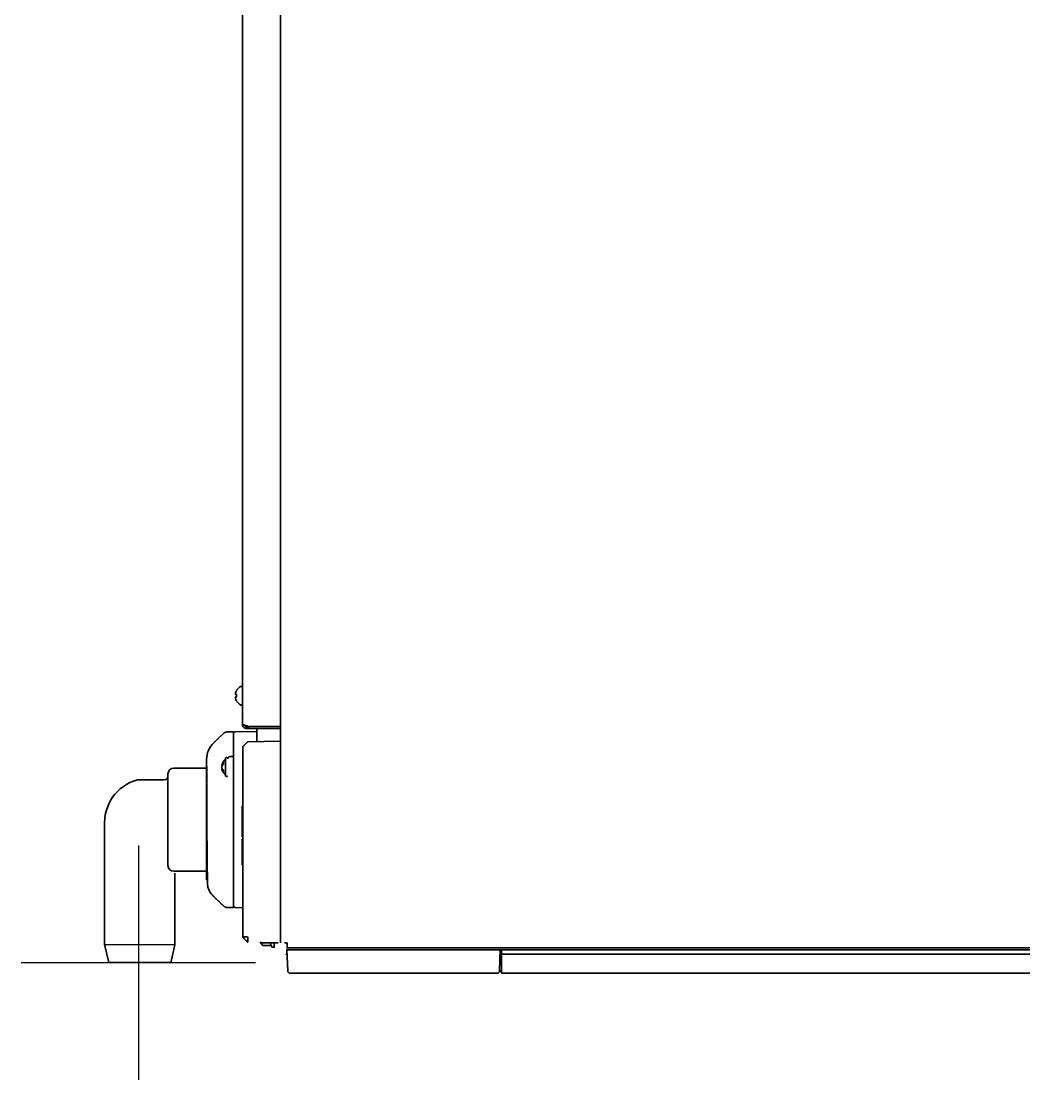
# Model space of a CAD drawing. Header units: inches. Extents: x 90 to 4162, y -443 to 3471.
# Drawn here: x 3237.1 to 3664.8, y 1196.5 to 1648.2 of the extents above; entities that cross this region are included whole.
import ezdxf

# ---------------------------------------------------------------- set-up
doc = ezdxf.new("R2010")
doc.units = ezdxf.units.IN
doc.layers.add('1', color=7, linetype='Continuous', true_color=0xffffff)

msp = doc.modelspace()

# ---------------------------------------------------------------- linework, layer by layer
at = {"color": 6}
for p, q in [((3287.11, 1296.46), (3287.11, 1196.46)), ((3237.11, 1246.46), (3337.11, 1246.46))]:
    msp.add_line(p, q, dxfattribs=at)
for p, q in [((3302.67, 1254.13), (3272.73, 1254.13)), ((3300.93, 1246.46), (3274.47, 1246.45))]:
    msp.add_line(p, q)
at = {"layer": '1', "color": 7, "linetype": 'Continuous', "lineweight": 35}
for p, q in [((3347.7, 2257.66), (3347.7, 1254.96)), ((3331.5, 1971.02), (3331.5, 1348.41)), ((3330.9, 1364.36), (3331.1, 1364.36)), ((3329.05, 1362.66), (3329.02, 1362.66)), ((3329.02, 1358.06), (3329.05, 1358.06)), ((3331.1, 1356.36), (3330.9, 1356.36)), ((3331.5, 1348.41), (3331.5, 1348.16)), ((3331.5, 1348.38), (3331.5, 1348.41)), ((3334.02, 1347.16), (3333.3, 1347.5)), ((3333.3, 1347.16), (3334.02, 1347.16)), ((3333.3, 1346.36), (3334.02, 1346.36)), ((3334.02, 1346.36), (3333.3, 1346.36)), ((3334.02, 1347.16), (3345.7, 1347.16)), ((3334.02, 1347.16), (3334.02, 1346.36)), ((3334.02, 1347.16), (3345.9, 1347.16)), ((3334.02, 1346.36), (3345.7, 1346.36)), ((3334.02, 1346.36), (3345.7, 1346.36)), ((3334.3, 1347.16), (3334.3, 1347.16)), ((3337.7, 1347.16), (3337.7, 1347.16)), ((3337.7, 1340.78), (3337.7, 1346.36)), ((3337.7, 1346.36), (3337.7, 1340.78)), ((3347.7, 1347.16), (3345.7, 1347.16)), ((3345.7, 1347.16), (3347.7, 1347.16)), ((3345.7, 1346.36), (3347.7, 1346.36)), ((3347.7, 1346.36), (3345.7, 1346.36)), ((3345.9, 1347.16), (3347.7, 1347.16)), ((3345.9, 1347.16), (3347.7, 1347.16)), ((3337.7, 1345.15), (3328.43, 1344.98)), ((3327.7, 1333.89), (3327.7, 1341.53)), ((3331.7, 1257.45), (3331.7, 1338.46)), ((3333.8, 1340.71), (3347.7, 1340.96)), ((3324.3, 1333.8), (3324.3, 1326.1)), ((3324.95, 1333.95), (3324.55, 1333.95)), ((3327.7, 1334.45), (3326.67, 1334.44)), ((3316.2, 1329.46), (3302.2, 1329.46)), ((3323.22, 1330.92), (3322.7, 1330.97)), ((3322.72, 1330.04), (3322.7, 1330.04)), ((3322.7, 1330.04), (3322.71, 1329.95)), ((3323.01, 1328.97), (3322.7, 1328.94)), ((3323.32, 1331.02), (3322.76, 1331.07)), ((3322.87, 1330.46), (3322.76, 1330.46)), ((3323.13, 1328.8), (3322.76, 1328.76)), ((3286.7, 1324.46), (3298.2, 1324.46)), ((3299.7, 1287.96), (3299.7, 1326.96)), ((3324.55, 1325.95), (3324.95, 1325.95)), ((3327.7, 1311.68), (3327.7, 1326.17)), ((3327.7, 1270.68), (3327.7, 1311.68)), ((3331.4, 1313.21), (3331.7, 1313.21)), ((3272.72, 1254.15), (3272.7, 1304.55)), ((3331.36, 1300.11), (3331.7, 1300.11)), ((3331.4, 1299.16), (3331.7, 1299.16)), ((3331.4, 1297.42), (3331.7, 1297.42)), ((3331.4, 1296.63), (3331.7, 1296.63)), ((3331.36, 1291.98), (3331.4, 1291.98)), ((3331.36, 1291.98), (3331.7, 1291.98)), ((3331.4, 1292.31), (3331.7, 1292.31)), ((3331.4, 1288.74), (3331.7, 1288.74)), ((3331.4, 1288.21), (3331.7, 1288.21)), ((3302.2, 1285.46), (3316.2, 1285.46)), ((3302.7, 1284.66), (3302.67, 1254.13)), ((3319.35, 1274.54), (3319.41, 1274.49)), ((3323.56, 1270.55), (3323.56, 1270.55)), ((3328.43, 1269.93), (3331.7, 1269.87)), ((3274.47, 1246.45), (3272.72, 1254.15)), ((3302.67, 1254.13), (3300.92, 1246.43)), ((3339.4, 1254.98), (3339.4, 1254.69)), ((3339.47, 1254.51), (3340.22, 1253.76)), ((3346.7, 1254.96), (3339.7, 1254.96)), ((3340.16, 1253.83), (3340.22, 1253.76)), ((3340.22, 1253.76), (3343.77, 1253.76)), ((3343.78, 1253.76), (3343.75, 1253.83)), ((3344.26, 1253.01), (3345, 1253.01)), ((3345.1, 1253.11), (3345.1, 1254.96)), ((3350.6, 1254.96), (3349.5, 1254.96)), ((3350.3, 1252.76), (3350.6, 1252.76)), ((3350.3, 1251.96), (3986.7, 1251.96)), ((3350.5, 1251.96), (3350.81, 1242.92)), ((3350.6, 1254.96), (3350.6, 1254.56)), ((3350.6, 1254.56), (3350.6, 1252.76)), ((3350.6, 1252.76), (3991.36, 1252.76)), ((3440.5, 1251.96), (3354.5, 1251.96)), ((3441.18, 1242.92), (3441.5, 1251.96)), ((3442, 1251.96), (3442, 1250.06)), ((3350.34, 1250.06), (3350.28, 1250.05)), ((3350.59, 1249.2), (3350.56, 1249.87)), ((3350.59, 1249.2), (3350.56, 1249.87)), ((3350.58, 1249.6), (3350.58, 1249.56)), ((3442, 1250.06), (3442, 1250.06)), ((3442, 1250.06), (3899.2, 1250.06)), ((3442, 1250.05), (3442, 1250.06)), ((3442, 1250.05), (3442, 1249.86)), ((3442, 1242.11), (3442, 1249.86)), ((3351.81, 1241.96), (3354.5, 1241.96)), ((3354.5, 1241.96), (3440.18, 1241.96)), ((3442, 1242.11), (3442, 1241.9)), ((3899.2, 1241.9), (3442, 1241.9))]:
    msp.add_line(p, q, dxfattribs=at)
for centre, radius, start, end in [((3333.12, 1360.16), 4.8, 120.3012, 148.6273), ((3330.9, 1363.96), 0.4, 90, 120.3012), ((3331.1, 1363.96), 0.4, 0, 90), ((3333.12, 1360.56), 4.8, 211.3727, 239.6988), ((3330.9, 1356.76), 0.4, 239.6988, 270), ((3331.1, 1356.76), 0.4, 270, 0), ((3328.45, 1344.24), 0.75, 91, 180), ((3326.3, 1329.95), 3.74, 122.3241, 163.6076), ((3324.55, 1333.67), 0.283, 90, 151.9275), ((3324.95, 1333.67), 0.283, 28.0725, 90), ((3302.2, 1326.96), 2.5, 90, 180), ((3326.3, 1329.95), 3.74, 196.3924, 237.6759), ((3291.85, 1305.95), 19.21, 105.5745, 184.2006), ((3298.2, 1325.96), 1.5, 270, 0), ((3324.55, 1326.24), 0.283, 208.0725, 270), ((3324.95, 1326.24), 0.283, 270, 331.9275), ((3302.2, 1287.96), 2.5, 180, 270), ((3328.45, 1270.68), 0.75, 180, 269), ((3339.7, 1256.96), 2, 247.4395, 270), ((3339.65, 1254.69), 0.25, 180, 225), ((3358.25, 1259.46), 15.56, 201.4732, 203.8921), ((3344.26, 1253.26), 0.25, 203.8921, 270), ((3345, 1253.11), 0.1, 270, 0), ((3350.3, 1249.85), 0.2, 94, 177.2492), ((3350.36, 1249.86), 0.2, 3.1709, 94), ((3352.77, 1249.76), 2.2, 179.0738, 184), ((3351.81, 1242.96), 1, 182, 270), ((3440.18, 1242.96), 1, 270, 358), ((3442.01, 1242.16), 1, 90, 156.4218)]:
    msp.add_arc(centre, radius, start, end, dxfattribs=at)
for centre, major_axis, ratio, start_param, end_param in [((3326.2, 1333.08), (-10, 0), 0.999962, 5.475743, 6.283355), ((3326.35, 1330.54), (3.67, -0.36), 0.257668, 2.955348, 3.072213), ((3326.35, 1329.8), (-3.46, -1.27), 0.961631, 5.733637, 5.850503), ((3326.35, 1329.7), (-3.6, -0.81), 0.902278, 5.872372, 5.989237), ((3326.35, 1330.11), (3.46, -1.27), 0.961631, 3.574275, 3.691141), ((3326.35, 1329.4), (-3.67, -0.38), 0.420739, 0.050717, 0.167582), ((3326.32, 1330.18), (3.71, -0.35), 0.627676, 2.529365, 2.902086), ((3326.32, 1329.73), (-3.71, -0.36), 0.654345, 5.549803, 5.922525), ((3326.32, 1329.77), (-3.7, -0.43), 0.775115, 5.720567, 5.896264), ((3326.32, 1330.14), (3.7, -0.43), 0.775115, 3.528514, 3.901235), ((3326.32, 1329.76), (-3.71, -0.41), 0.752737, 0.215025, 0.587746), ((3358.25, 1255.13), (14.73, 0), 0.5, 3.164655, 3.318867)]:
    msp.add_ellipse(centre, major_axis=major_axis, ratio=ratio, start_param=start_param, end_param=end_param, dxfattribs=at)
for points, degree in [([(3328.5, 1360.86), (3328.5, 1360.88), (3328.49, 1360.93), (3328.49, 1361.01), (3328.48, 1361.08), (3328.48, 1361.15), (3328.49, 1361.22), (3328.49, 1361.29), (3328.5, 1361.33), (3328.5, 1361.36)], 3), ([(3328.5, 1359.36), (3328.5, 1359.38), (3328.49, 1359.43), (3328.49, 1359.5), (3328.48, 1359.57), (3328.48, 1359.64), (3328.49, 1359.71), (3328.49, 1359.79), (3328.5, 1359.83), (3328.5, 1359.86)], 3), ([(3328.5, 1361.36), (3328.51, 1361.41), (3328.54, 1361.52), (3328.6, 1361.68), (3328.65, 1361.84), (3328.71, 1361.99), (3328.78, 1362.15), (3328.85, 1362.3), (3328.94, 1362.47), (3329.01, 1362.59), (3329.05, 1362.66)], 3), ([(3328.5, 1359.86), (3328.51, 1359.86), (3328.54, 1359.86), (3328.6, 1359.86), (3328.65, 1359.86), (3328.71, 1359.86), (3328.78, 1359.86), (3328.85, 1359.86), (3328.94, 1359.86), (3329.01, 1359.86), (3329.05, 1359.86)], 3), ([(3329.05, 1359.86), (3329.03, 1360.02), (3329.01, 1360.36), (3329.03, 1360.69), (3329.05, 1360.86)], 3), ([(3331.5, 1348.01), (3331.5, 1348.05), (3331.5, 1348.11), (3331.5, 1348.16)], 3), ([(3333.3, 1347.16), (3333.3, 1346.36)], 1), ([(3323.7, 1344.49), (3321.51, 1342.39), (3319.35, 1340.37)], 2), ([(3327.7, 1344.97), (3324.92, 1344.92)], 1), ([(3319.33, 1340.35), (3319.36, 1340.38), (3319.39, 1340.41), (3319.42, 1340.43)], 3), ([(3331.77, 1338.75), (3333.62, 1340.64)], 1), ([(3316.28, 1330.18), (3316.28, 1328.12)], 1), ([(3331.4, 1297.42), (3331.4, 1298), (3331.4, 1298.58), (3331.4, 1299.16)], 3), ([(3331.4, 1296.63), (3331.4, 1296.9), (3331.4, 1297.24), (3331.4, 1297.42)], 3), ([(3331.4, 1292.31), (3331.4, 1293.75), (3331.4, 1295.19), (3331.4, 1296.63)], 3), ([(3331.4, 1292.02), (3331.4, 1291.91), (3331.4, 1292.03), (3331.4, 1292.31)], 3), ([(3331.4, 1288.74), (3331.4, 1289.84), (3331.4, 1290.95), (3331.4, 1292.05)], 3), ([(3331.4, 1288.21), (3331.4, 1288.2), (3331.4, 1288.43), (3331.4, 1288.74)], 3), ([(3316.55, 1281.13), (3316.44, 1280.91), (3316.37, 1280.9)], 2), ([(3319.39, 1274.5), (3321.53, 1272.5), (3323.7, 1270.42)], 2), ([(3324.92, 1269.99), (3327.7, 1269.94)], 1), ([(3331.77, 1257.45), (3333.62, 1257.45)], 1), ([(3333.62, 1255.27), (3331.77, 1257.16)], 1)]:
    msp.add_open_spline(points, degree=degree, dxfattribs=at)
for points, knots in [([(3329.05, 1360.86), (3328.93, 1360.86), (3328.82, 1360.86), (3328.68, 1360.86), (3328.64, 1360.86), (3328.56, 1360.86), (3328.53, 1360.86), (3328.5, 1360.86)], [0, 0, 0, 0, 0.5, 0.5, 0.75, 0.75, 1, 1, 1, 1]), ([(3329.05, 1358.06), (3328.93, 1358.26), (3328.82, 1358.47), (3328.68, 1358.79), (3328.64, 1358.9), (3328.56, 1359.13), (3328.53, 1359.24), (3328.5, 1359.36)], [0, 0, 0, 0, 0.5, 0.5, 0.75, 0.75, 1, 1, 1, 1]), ([(3333.3, 1347.5), (3333.18, 1347.53), (3333.07, 1347.57), (3332.85, 1347.65), (3332.75, 1347.68), (3332.54, 1347.76), (3332.44, 1347.79), (3332.25, 1347.87), (3332.16, 1347.9), (3332, 1347.98), (3331.92, 1348.01), (3331.79, 1348.09), (3331.73, 1348.12), (3331.63, 1348.2), (3331.59, 1348.24), (3331.53, 1348.31), (3331.51, 1348.35), (3331.5, 1348.38)], [0, 0, 0, 0, 0.125, 0.125, 0.25, 0.25, 0.375, 0.375, 0.5, 0.5, 0.625, 0.625, 0.75, 0.75, 0.875, 0.875, 1, 1, 1, 1]), ([(3333.3, 1346.36), (3333.07, 1346.36), (3332.85, 1346.4), (3332.43, 1346.56), (3332.24, 1346.68), (3331.91, 1346.98), (3331.78, 1347.17), (3331.58, 1347.57), (3331.52, 1347.79), (3331.5, 1348.01)], [0, 0, 0, 0, 0.25, 0.25, 0.5, 0.5, 0.75, 0.75, 1, 1, 1, 1]), ([(3333.3, 1347.16), (3333.23, 1347.16), (3333.17, 1347.16), (3333.05, 1347.19), (3332.99, 1347.2), (3332.88, 1347.25), (3332.82, 1347.28), (3332.71, 1347.34), (3332.66, 1347.38), (3332.57, 1347.46), (3332.53, 1347.51), (3332.46, 1347.61), (3332.43, 1347.66), (3332.38, 1347.75), (3332.37, 1347.79), (3332.35, 1347.82)], [0, 0, 0, 0, 0.151283, 0.151283, 0.302566, 0.302566, 0.453849, 0.453849, 0.605132, 0.605132, 0.756415, 0.756415, 0.907698, 0.907698, 1, 1, 1, 1]), ([(3324.91, 1344.9), (3324.66, 1344.9), (3324.22, 1344.82), (3323.75, 1344.54), (3323.57, 1344.36), (3323.53, 1344.31)], [0, 0, 0, 0, 0.449697, 0.844002, 1, 1, 1, 1]), ([(3327.7, 1334.45), (3327.7, 1337.86), (3327.7, 1343.15), (3327.7, 1344.97), (3327.7, 1344.97)], [0, 0, 0, 0, 0.511643, 1, 1, 1, 1]), ([(3331.7, 1338.58), (3331.7, 1338.61), (3331.7, 1338.64), (3331.73, 1338.7), (3331.75, 1338.73), (3331.77, 1338.75)], [0, 0, 0, 0, 0.5, 0.5, 1, 1, 1, 1]), ([(3331.7, 1338.46), (3331.7, 1338.47), (3331.7, 1338.48), (3331.7, 1338.48), (3331.7, 1338.49), (3331.7, 1338.49), (3331.7, 1338.5), (3331.7, 1338.51), (3331.7, 1338.51), (3331.7, 1338.52), (3331.7, 1338.53), (3331.7, 1338.53), (3331.7, 1338.54), (3331.7, 1338.54), (3331.7, 1338.54), (3331.7, 1338.55), (3331.7, 1338.55), (3331.7, 1338.56), (3331.7, 1338.56), (3331.7, 1338.56), (3331.7, 1338.56), (3331.7, 1338.57), (3331.7, 1338.57), (3331.7, 1338.57)], [0, 0, 0, 0, 0.125, 0.125, 0.1875, 0.1875, 0.25, 0.25, 0.375, 0.375, 0.5, 0.5, 0.5625, 0.5625, 0.625, 0.625, 0.75, 0.75, 0.8125, 0.8125, 0.875, 0.875, 1, 1, 1, 1]), ([(3331.7, 1338.46), (3331.7, 1338.47), (3331.7, 1338.47), (3331.73, 1338.47), (3331.75, 1338.47), (3331.77, 1338.46)], [0, 0, 0, 0, 0.5, 0.5, 1, 1, 1, 1]), ([(3333.62, 1340.64), (3333.65, 1340.66), (3333.67, 1340.68), (3333.73, 1340.71), (3333.77, 1340.71), (3333.8, 1340.71)], [0, 0, 0, 0, 0.5, 0.5, 1, 1, 1, 1]), ([(3316.2, 1329.13), (3316.2, 1329.53), (3316.2, 1329.9), (3316.2, 1330.58), (3316.2, 1330.89), (3316.2, 1331.46), (3316.2, 1331.72), (3316.2, 1331.97), (3316.2, 1332), (3316.2, 1332.05), (3316.2, 1332.08), (3316.2, 1332.16), (3316.2, 1332.21), (3316.2, 1332.35), (3316.2, 1332.44), (3316.2, 1332.67), (3316.2, 1332.8), (3316.2, 1332.98), (3316.2, 1333.04), (3316.2, 1333.08), (3316.2, 1333.08), (3316.2, 1333.08)], [0, 0, 0, 0, 0.158165, 0.158165, 0.316331, 0.316331, 0.474496, 0.474496, 0.494267, 0.494267, 0.514037, 0.514037, 0.553578, 0.553578, 0.632661, 0.632661, 0.790826, 0.790826, 0.948992, 0.948992, 1, 1, 1, 1]), ([(3326.67, 1334.44), (3326.57, 1334.44), (3326.48, 1334.43), (3326.33, 1334.41), (3326.29, 1334.41), (3326.22, 1334.39), (3326.19, 1334.39), (3326.15, 1334.38), (3326.13, 1334.37), (3326.01, 1334.34), (3325.93, 1334.31), (3325.83, 1334.27), (3325.81, 1334.26), (3325.77, 1334.24), (3325.75, 1334.23), (3325.7, 1334.2), (3325.66, 1334.18), (3325.56, 1334.11), (3325.5, 1334.06), (3325.43, 1334), (3325.42, 1333.98), (3325.39, 1333.96), (3325.38, 1333.94), (3325.35, 1333.9), (3325.31, 1333.84), (3325.27, 1333.78), (3325.25, 1333.74), (3325.24, 1333.72), (3325.23, 1333.69), (3325.23, 1333.68), (3325.23, 1333.67), (3325.21, 1333.6), (3325.2, 1333.54), (3325.2, 1333.48)], [0, 0, 0, 0, 0.125, 0.125, 0.1875, 0.1875, 0.21875, 0.21875, 0.25, 0.25, 0.375, 0.375, 0.40625, 0.40625, 0.4375, 0.4375, 0.5, 0.5, 0.625, 0.625, 0.65625, 0.65625, 0.6875, 0.6875, 0.75, 0.8125, 0.8125, 0.84375, 0.859375, 0.859375, 0.875, 0.875, 1, 1, 1, 1]), ([(3327.7, 1269.94), (3327.7, 1269.94), (3327.7, 1269.99), (3327.7, 1272.17), (3327.7, 1280.73), (3327.7, 1293.37), (3327.7, 1308.15), (3327.7, 1322.82), (3327.7, 1331.04), (3327.7, 1334.45)], [0, 0, 0, 0, 0.007528, 0.17294, 0.338352, 0.503764, 0.669176, 0.834588, 1, 1, 1, 1]), ([(3316.2, 1281.84), (3316.2, 1281.85), (3316.2, 1281.9), (3316.2, 1282.18), (3316.2, 1282.97), (3316.2, 1284.16), (3316.2, 1285.81), (3316.2, 1287.94), (3316.2, 1290.46), (3316.2, 1293.23), (3316.2, 1296.08), (3316.2, 1298.94), (3316.2, 1301.83), (3316.2, 1304.82), (3316.2, 1308.02), (3316.2, 1311.41), (3316.2, 1314.83), (3316.2, 1318.18), (3316.2, 1321.39), (3316.2, 1324.35), (3316.2, 1326.99), (3316.2, 1328.46), (3316.2, 1329.13)], [0, 0, 0, 0, 0.009075, 0.061229, 0.113383, 0.165537, 0.217691, 0.269845, 0.321999, 0.374153, 0.426307, 0.478461, 0.530615, 0.582769, 0.634922, 0.687076, 0.73923, 0.791384, 0.843538, 0.895692, 0.947846, 1, 1, 1, 1]), ([(3323.4, 1331.81), (3323.4, 1331.76), (3323.41, 1331.71), (3323.41, 1331.62), (3323.41, 1331.6), (3323.41, 1331.54), (3323.41, 1331.51), (3323.41, 1331.42), (3323.41, 1331.36), (3323.41, 1331.26), (3323.41, 1331.23), (3323.4, 1331.16), (3323.4, 1331.13), (3323.4, 1331.09)], [0, 0, 0, 0, 0.25, 0.25, 0.375, 0.375, 0.5, 0.5, 0.75, 0.75, 0.875, 0.875, 1, 1, 1, 1]), ([(3323.4, 1328.47), (3323.4, 1328.44), (3323.4, 1328.41), (3323.41, 1328.35), (3323.41, 1328.32), (3323.41, 1328.27), (3323.41, 1328.24), (3323.41, 1328.19), (3323.41, 1328.16), (3323.41, 1328.09), (3323.41, 1328.04), (3323.41, 1327.97), (3323.41, 1327.95), (3323.4, 1327.91), (3323.4, 1327.89), (3323.4, 1327.87)], [0, 0, 0, 0, 0.125, 0.125, 0.25, 0.25, 0.375, 0.375, 0.5, 0.5, 0.75, 0.75, 0.875, 0.875, 1, 1, 1, 1]), ([(3316.28, 1323.1), (3316.27, 1323.49), (3316.26, 1323.88), (3316.25, 1324.67), (3316.25, 1325.07), (3316.25, 1325.87), (3316.25, 1326.27), (3316.26, 1327.08), (3316.27, 1327.49), (3316.28, 1327.89)], [0, 0, 0, 0, 0.25, 0.25, 0.5, 0.5, 0.75, 0.75, 1, 1, 1, 1]), ([(3316.29, 1322.77), (3316.29, 1322.41), (3316.29, 1320.85), (3316.3, 1317.73), (3316.31, 1313.48), (3316.33, 1309.01), (3316.35, 1304.48), (3316.37, 1300.03), (3316.4, 1295.76), (3316.44, 1291.74), (3316.48, 1288.03), (3316.53, 1284.71), (3316.59, 1281.88), (3316.66, 1279.71), (3316.74, 1278.6), (3316.79, 1278.43), (3316.81, 1278.44)], [0, 0, 0, 0, 0.021638, 0.089872, 0.159391, 0.229996, 0.30164, 0.374687, 0.449704, 0.526948, 0.606357, 0.6878, 0.771201, 0.856664, 0.944719, 1, 1, 1, 1]), ([(3331.4, 1300.11), (3331.4, 1300.11), (3331.4, 1300.11), (3331.4, 1300.11), (3331.4, 1302.22), (3331.4, 1305.48), (3331.4, 1307.65), (3331.4, 1310.23), (3331.4, 1313.21)], [0, 0, 0, 0, 0.000013, 0.000013, 0.500007, 0.500007, 0.500007, 1, 1, 1, 1]), ([(3316.55, 1279.19), (3316.75, 1278.49), (3317.27, 1277.17), (3318.27, 1275.61), (3319.07, 1274.85), (3319.37, 1274.6)], [0, 0, 0, 0, 0.391217, 0.78582, 1, 1, 1, 1]), ([(3323.54, 1270.61), (3323.61, 1270.52), (3323.84, 1270.3), (3324.35, 1270.04), (3324.75, 1270.02), (3324.92, 1270.03)], [0, 0, 0, 0, 0.241854, 0.697611, 1, 1, 1, 1]), ([(3331.7, 1257.34), (3331.7, 1257.34), (3331.7, 1257.34), (3331.7, 1257.35), (3331.7, 1257.35), (3331.7, 1257.35), (3331.7, 1257.35), (3331.7, 1257.36), (3331.7, 1257.36), (3331.7, 1257.37), (3331.7, 1257.38), (3331.7, 1257.38), (3331.7, 1257.39), (3331.7, 1257.39), (3331.7, 1257.39), (3331.7, 1257.4), (3331.7, 1257.41), (3331.7, 1257.42), (3331.7, 1257.42), (3331.7, 1257.43), (3331.7, 1257.43), (3331.7, 1257.44), (3331.7, 1257.44), (3331.7, 1257.45)], [0, 0, 0, 0, 0.125, 0.125, 0.1875, 0.1875, 0.25, 0.25, 0.375, 0.375, 0.5, 0.5, 0.5625, 0.5625, 0.625, 0.625, 0.75, 0.75, 0.8125, 0.8125, 0.875, 0.875, 1, 1, 1, 1]), ([(3331.77, 1257.45), (3331.76, 1257.45), (3331.76, 1257.45), (3331.75, 1257.45), (3331.74, 1257.44), (3331.73, 1257.44), (3331.72, 1257.44), (3331.7, 1257.44), (3331.7, 1257.45), (3331.7, 1257.45)], [0, 0, 0, 0, 0.125, 0.125, 0.25, 0.25, 0.5, 0.5, 1, 1, 1, 1]), ([(3331.77, 1257.16), (3331.75, 1257.19), (3331.73, 1257.21), (3331.7, 1257.27), (3331.7, 1257.31), (3331.7, 1257.34)], [0, 0, 0, 0, 0.5, 0.5, 1, 1, 1, 1]), ([(3333.8, 1257.45), (3333.8, 1257.41), (3333.8, 1257.37), (3333.8, 1257.3), (3333.8, 1257.26), (3333.8, 1257.19), (3333.8, 1257.15), (3333.8, 1257.08), (3333.8, 1257.04), (3333.8, 1256.99), (3333.8, 1256.97), (3333.8, 1256.94), (3333.8, 1256.92), (3333.8, 1256.87), (3333.8, 1256.83), (3333.8, 1256.76), (3333.8, 1256.72), (3333.8, 1256.66), (3333.8, 1256.62), (3333.8, 1256.52), (3333.8, 1256.45), (3333.8, 1256.32), (3333.8, 1256.26), (3333.8, 1256.14), (3333.8, 1256.08), (3333.8, 1255.99), (3333.8, 1255.97), (3333.8, 1255.92), (3333.8, 1255.91), (3333.8, 1255.88), (3333.8, 1255.87), (3333.8, 1255.81), (3333.8, 1255.76), (3333.8, 1255.66), (3333.8, 1255.62), (3333.8, 1255.54), (3333.8, 1255.5), (3333.8, 1255.45), (3333.8, 1255.43), (3333.8, 1255.4), (3333.8, 1255.38), (3333.8, 1255.36), (3333.8, 1255.34), (3333.8, 1255.32), (3333.8, 1255.32), (3333.8, 1255.31), (3333.8, 1255.3), (3333.8, 1255.29), (3333.8, 1255.29), (3333.8, 1255.28), (3333.8, 1255.27), (3333.8, 1255.26), (3333.8, 1255.25), (3333.8, 1255.23), (3333.8, 1255.22), (3333.8, 1255.2), (3333.8, 1255.2), (3333.8, 1255.2)], [0, 0, 0, 0, 0.0313, 0.0313, 0.062599, 0.062599, 0.093899, 0.093899, 0.125199, 0.125199, 0.140849, 0.140849, 0.156499, 0.156499, 0.187798, 0.187798, 0.219098, 0.219098, 0.250398, 0.250398, 0.312997, 0.312997, 0.375596, 0.375596, 0.438196, 0.438196, 0.469496, 0.469496, 0.485145, 0.485145, 0.500795, 0.500795, 0.563395, 0.563395, 0.625994, 0.625994, 0.688593, 0.688593, 0.719893, 0.719893, 0.751193, 0.751193, 0.782493, 0.782493, 0.798142, 0.798142, 0.813792, 0.813792, 0.829442, 0.829442, 0.845092, 0.845092, 0.876392, 0.876392, 0.938991, 0.938991, 1, 1, 1, 1]), ([(3333.8, 1255.2), (3333.77, 1255.2), (3333.73, 1255.21), (3333.67, 1255.23), (3333.65, 1255.25), (3333.62, 1255.27)], [0, 0, 0, 0, 0.5, 0.5, 1, 1, 1, 1]), ([(3339.53, 1254.98), (3339.53, 1254.97), (3339.53, 1254.97), (3339.54, 1254.9), (3339.55, 1254.84), (3339.6, 1254.68), (3339.64, 1254.57), (3339.71, 1254.43), (3339.73, 1254.4), (3339.76, 1254.35), (3339.78, 1254.32), (3339.83, 1254.24), (3339.86, 1254.19), (3339.98, 1254.03), (3340.06, 1253.93), (3340.16, 1253.83)], [0, 0, 0, 0, 0.019711, 0.019711, 0.159752, 0.159752, 0.439835, 0.439835, 0.509855, 0.509855, 0.579876, 0.579876, 0.719917, 0.719917, 1, 1, 1, 1])]:
    msp.add_open_spline(points, degree=3, knots=knots, dxfattribs=at)
msp.add_rational_spline([(3316.28, 1330.18), (3316.22, 1329.83), (3316.2, 1329.48), (3316.2, 1329.13)], [1.04679199087, 1.05656411931, 1.06786687018, 1.08070024348], degree=3, dxfattribs=at)

doc.saveas('drawing.dxf')
